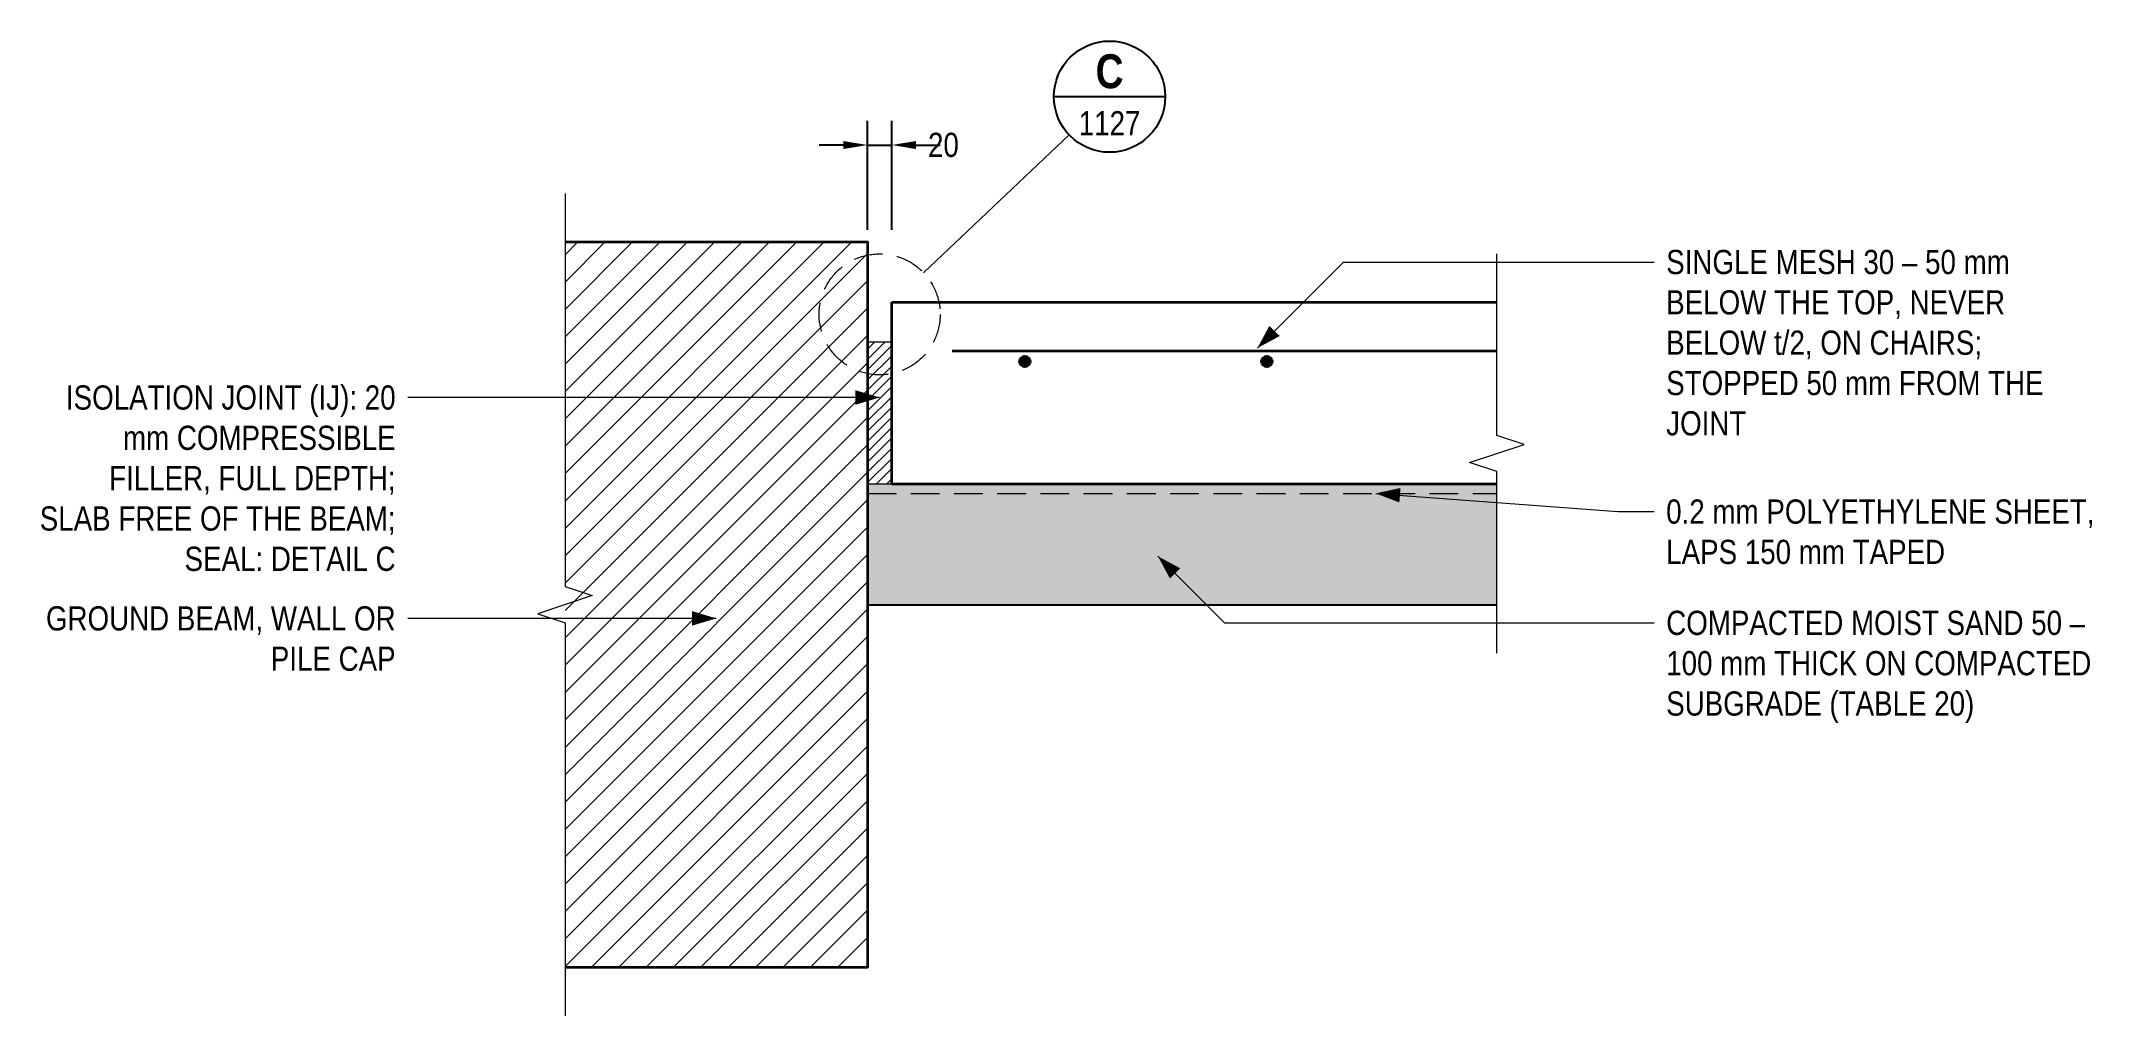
# Model space of a CAD drawing. Header units: millimetres. Extents: x -683 to 1012, y -100440 to -99634.
import ezdxf
from ezdxf.enums import TextEntityAlignment as Align

# ---------------------------------------------------------------- set-up
doc = ezdxf.new("R2010")
doc.units = ezdxf.units.MM
doc.header["$LTSCALE"] = 3.75
doc.linetypes.add('HIDDEN', pattern=[9.525, 6.35, -3.175])
for name, color, linetype, lineweight in [('S-ANNO', 3, 'Continuous', 18), ('S-BREAK', 8, 'Continuous', 18), ('S-CONC', 4, 'Continuous', 35), ('S-DIMS', 2, 'Continuous', 18), ('S-HATCH', 9, 'Continuous', 13), ('S-HATCH-SAND', 7, 'Continuous', 18), ('S-JFILL', 8, 'Continuous', 18), ('S-MEMB', 3, 'HIDDEN', 18), ('S-REBR-SEC', 30, 'Continuous', 35), ('S-SOIL', 5, 'Continuous', 25), ('S-SYMB', 6, 'Continuous', 25), ('S-TEXT', 7, 'Continuous', 18), ('S-ZONE-DASH', 8, 'HIDDEN', 18)]:
    doc.layers.add(name, color=color, linetype=linetype, lineweight=lineweight)
doc.styles.add('AN', font='ARIALN_0.TTF')
doc.styles.add('ANB', font='ARIALNB_0.TTF')
doc.dimstyles.new('EIT-10', dxfattribs={"dimscale": 10, "dimtxt": 2, "dimasz": 2, "dimexe": 2, "dimexo": 1, "dimgap": 0.6, "dimtad": 1, "dimdec": 0, "dimtxsty": 'AN', "dimcen": 2.5, "dimclrd": 2, "dimclre": 8, "dimclrt": 7, "dimazin": 3, "dimtfac": 1, "dimtmove": 1, "dimatfit": 3, "dimlwd": -1, "dimlwe": -1, "dimarcsym": 0})

msp = doc.modelspace()

# ---------------------------------------------------------------- hatches: boundary and pattern name
at = {"layer": 'S-HATCH'}
h = msp.add_hatch(dxfattribs=at)
h.set_pattern_fill('ANSI31', color=256, scale=5.03937)
h.paths.add_polyline_path([(-250, -100400), (0, -100400), (0, -99800), (-250, -99800)])
h = msp.add_hatch(dxfattribs=at)
h.set_pattern_fill('ANSI31', color=256, scale=1.8897638)
h.paths.add_polyline_path([(0, -100000), (20, -100000), (20, -99883), (0, -99883)])
at = {"layer": 'S-HATCH-SAND'}
h = msp.add_hatch(dxfattribs=at)
h.set_pattern_fill('AR-SAND', color=256, scale=0.15)
h.paths.add_polyline_path([(0, -100000), (520, -100000), (520, -100100), (0, -100100)])
at = {"layer": 'S-REBR-SEC'}
h = msp.add_hatch(color=256, dxfattribs=at)
h.dxf.hatch_style = 1
edge = h.paths.add_edge_path()
edge.add_arc((130, -99899), 4.4, 0, 360)
h = msp.add_hatch(color=256, dxfattribs=at)
h.dxf.hatch_style = 1
edge = h.paths.add_edge_path()
edge.add_arc((330, -99899), 4.4, 0, 360)

# ---------------------------------------------------------------- linework, layer by layer
at = {"layer": 'S-ANNO'}
msp.add_line((46.3, -99825.6), (166.6, -99711.6), dxfattribs=at)
at = {"layer": 'S-ANNO', "flags": 128}
for points in [[(322.2, -99887.8), (393.3, -99816.7), (620, -99816.7), (650, -99816.7)], [(10, -99928.7), (-350, -99928.7), (-380, -99928.7)], [(420, -100008), (620, -100023), (650, -100023)], [(240, -100060), (295, -100115), (620, -100115), (650, -100115)], [(-125, -100111.3), (-350, -100111.3), (-380, -100111.3)]]:
    msp.add_lwpolyline(points, dxfattribs=at)
at = {"layer": 'S-ANNO'}
for points in [[(322.2, -99887.8), (340.6, -99877.9), (332.1, -99869.4)], [(10, -99928.7), (-10, -99922.7), (-10, -99934.7)], [(420, -100008), (439.5, -100015.5), (440.4, -100003.5)], [(240, -100060), (249.9, -100078.4), (258.4, -100069.9)], [(-125, -100111.3), (-145, -100105.3), (-145, -100117.3)]]:
    msp.add_solid(points, dxfattribs=at)
at = {"layer": 'S-BREAK', "flags": 128}
for points in [[(-250, -99760), (-250, -100085), (-227.5, -100092.5), (-272.5, -100107.5), (-250, -100115), (-250, -100440)], [(520, -100140), (520, -99990), (497.5, -99982.5), (542.5, -99967.5), (520, -99960), (520, -99810)]]:
    msp.add_lwpolyline(points, dxfattribs=at)
at = {"layer": 'S-CONC'}
for p, q in [((20, -99850), (520, -99850)), ((20, -100000), (20, -99850)), ((20, -100000), (520, -100000))]:
    msp.add_line(p, q, dxfattribs=at)
at = {"layer": 'S-CONC', "flags": 128}
msp.add_lwpolyline([(-250, -99800), (0, -99800), (0, -100400), (-250, -100400)], dxfattribs=at)
at = {"layer": 'S-JFILL', "flags": 128}
msp.add_lwpolyline([(0, -100000), (20, -100000), (20, -99883), (0, -99883)], close=True, dxfattribs=at)
at = {"layer": 'S-MEMB', "flags": 128}
msp.add_lwpolyline([(0, -100008), (520, -100008)], dxfattribs=at)
at = {"layer": 'S-REBR-SEC', "flags": 128}
msp.add_lwpolyline([(70, -99890), (520, -99890)], dxfattribs=at)
at = {"layer": 'S-REBR-SEC'}
for centre in [(130, -99899), (330, -99899)]:
    msp.add_circle(centre, 4.4, dxfattribs=at)
at = {"layer": 'S-SOIL', "flags": 128}
msp.add_lwpolyline([(0, -100100), (520, -100100)], dxfattribs=at)
at = {"layer": 'S-SYMB'}
msp.add_line((154, -99680), (246, -99680), dxfattribs=at)
msp.add_circle((200, -99680), 46, dxfattribs=at)
at = {"layer": 'S-ZONE-DASH'}
msp.add_circle((10, -99860), 50, dxfattribs=at)

# ---------------------------------------------------------------- texts
at = {"layer": 'S-TEXT'}
for s, height, style, p in [('C', 28, 'ANB', (200, -99659)), ('1127', 20, 'AN', (200, -99702))]:
    msp.add_text(s, height=height, dxfattribs=dict(at, style=style)).set_placement(p, align=Align.MIDDLE_CENTER)
at = {"layer": 'S-TEXT', "char_height": 20, "style": 'AN'}
for s, insert, width, attachment_point in [('SINGLE MESH 30 – 50 mm\\PBELOW THE TOP, NEVER\\PBELOW t/2, ON CHAIRS;\\PSTOPPED 50 mm FROM THE\\PJOINT', (660, -99806.7), 329.358, 1), ('ISOLATION JOINT (IJ): 20\\Pmm COMPRESSIBLE\\PFILLER, FULL DEPTH;\\PSLAB FREE OF THE BEAM;\\PSEAL: DETAIL C', (-390, -99918.7), 310.856, 3), ('0.2 mm POLYETHYLENE SHEET,\\PLAPS 150 mm TAPED', (660, -100013), 373.1, 1), ('GROUND BEAM, WALL OR\\PPILE CAP', (-390, -100101.3), 305.522, 3), ('COMPACTED MOIST SAND 50 –\\P100 mm THICK ON COMPACTED\\PSUBGRADE (TABLE 20)', (660, -100105), 370.376, 1)]:
    msp.add_mtext(s, dxfattribs=dict(at, insert=insert, width=width, attachment_point=attachment_point))

# ---------------------------------------------------------------- dimensions: what is measured, and where the dimension line sits
at = {"layer": 'S-DIMS'}
msp.add_linear_dim(base=(0, -99720), p1=(0, -99800), p2=(20, -99800), location=(62.7, -99720), text='20', dimstyle='EIT-10', override={"dimtmove": 2}, dxfattribs=at).render()

doc.saveas('drawing.dxf')
